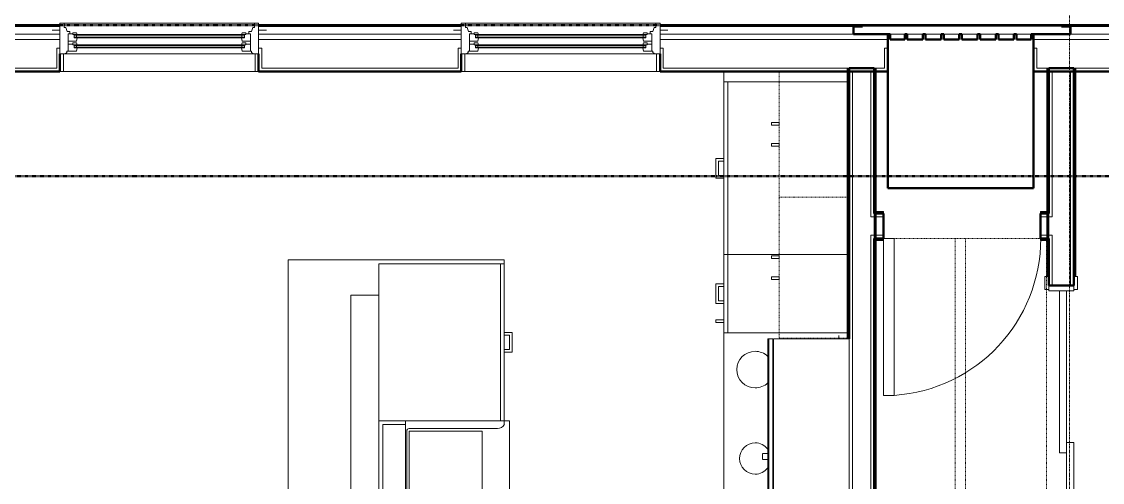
# Model space of a CAD drawing. Header units: inches. Extents: x -4235 to -464, y 9767 to 12344.
# Drawn here: x -3681.9 to -3475.1, y 12031.1 to 12119.2 of the extents above; entities that cross this region are included whole.
import ezdxf

# ---------------------------------------------------------------- set-up
doc = ezdxf.new("R2010")
doc.units = ezdxf.units.IN
doc.header["$MEASUREMENT"] = 0
for name, pattern in [('Dash', [0.25, 0.125, -0.125]), ('Dash 1_16_', [0.125, 0.0625, -0.0625]), ('Grid Line 1_2_', [0.875, 0.5, -0.125, 0.125, -0.125])]:
    doc.linetypes.add(name, pattern=pattern)
for name, color, linetype, lineweight in [('0-1', 7, 'Continuous', 5), ('0-2', 10, 'Continuous', 9), ('A-DOOR-1', 7, 'Continuous', 9), ('A-DOOR-2', 130, 'Continuous', 20), ('A-DOOR-FRAM-1', 130, 'Continuous', 20), ('A-GENM', 5, 'Continuous', 9), ('A-GENM-5', 5, 'Continuous', 50), ('A-GLAZ-1', 151, 'Continuous', 9), ('A-GLAZ-2', 151, 'Continuous', 20), ('A-GLAZ-3', 151, 'Continuous', 50), ('A-WALL', 113, 'Continuous', 13), ('A-WALL-1', 250, 'Continuous', 50), ('A-WALL-2', 50, 'Continuous', 13), ('A-WALL-3', 10, 'Continuous', 9), ('A-WALL-4', 254, 'Continuous', 9), ('A-WALL-5', 7, 'Continuous', 9), ('A-WALL-6', 113, 'Continuous', 9), ('A-WALL-7', 113, 'Continuous', 50), ('C-PROP-LINE-1', 91, 'Dash 1_16_', 50), ('P-SANR-FIXT-1', 7, 'Continuous', 9), ('P-SANR-FIXT-2', 254, 'Continuous', 9), ('Q-CASE-1', 254, 'Continuous', 9), ('Q-CASE-2', 7, 'Continuous', 9), ('Q-CASE-3', 7, 'Dash', 9), ('Q-CASE-4', 10, 'Continuous', 9), ('Q-CASE-HDLN-1', 7, 'Dash', 9), ('Q-SPCQ-1', 7, 'Continuous', 9), ('S-GRID-1', 1, 'Grid Line 1_2_', 9)]:
    doc.layers.add(name, color=color, linetype=linetype, lineweight=lineweight)

# ---------------------------------------------------------------- blocks, each defined once
blk = doc.blocks.new('Basic Wall _ INT - W4BØF - _5_8 GYP - 2X4 WOOD_BATT_ - 5_8 GYP_ - ___-2689698-BACKGROUND - 2ND FLOOR')
at = {"layer": 'A-WALL-3'}
for p, q in [((-3523.85, 12110.34), (-3523.91, 12110.34)), ((-3523.91, 12110.34), (-3523.7, 12110.34)), ((-3523.7, 12110.34), (-3523.85, 12110.34)), ((-3523.85, 12110.34), (-3523.85, 12109.71)), ((-3523.85, 12109.71), (-3523.85, 12058.6)), ((-3523.64, 12110.34), (-3523.7, 12110.34)), ((-3523.7, 12110.34), (-3523.64, 12110.34)), ((-3523.64, 12110.34), (-3523.62, 12110.34)), ((-3523.62, 12110.34), (-3523.6, 12110.34)), ((-3523.62, 12109.71), (-3523.62, 12058.6)), ((-3523.6, 12110.34), (-3523.54, 12110.34)), ((-3523.54, 12110.34), (-3523.5, 12110.34)), ((-3523.5, 12110.34), (-3523.52, 12110.34)), ((-3523.5, 12109.71), (-3523.5, 12110.34)), ((-3523.5, 12058.6), (-3523.5, 12109.71)), ((-3523.85, 12028.71), (-3523.85, 11977.71)), ((-3523.62, 12028.71), (-3523.62, 11977.71)), ((-3523.5, 11977.71), (-3523.5, 12028.71)), ((-3523.85, 11977.71), (-3523.85, 11977.46)), ((-3523.5, 11977.46), (-3523.5, 11977.71)), ((-3523.85, 11942.13), (-3523.85, 11942.01)), ((-3523.85, 11942.01), (-3523.85, 11941.92)), ((-3523.85, 11941.92), (-3523.85, 11941.86)), ((-3523.85, 11941.71), (-3523.85, 11936.97)), ((-3523.5, 11936.96), (-3523.5, 11941.71)), ((-3523.85, 11936.82), (-3523.85, 11936.76)), ((-3523.85, 11936.76), (-3523.85, 11936.67)), ((-3523.85, 11936.67), (-3523.85, 11936.55)), ((-3523.52, 11914.81), (-3523.5, 11914.82)), ((-3523.91, 11914.65), (-3523.85, 11914.67)), ((-3523.85, 11914.67), (-3523.7, 11914.73)), ((-3523.7, 11914.73), (-3523.64, 11914.76))]:
    blk.add_line(p, q, dxfattribs=at)
at = {"layer": 'A-WALL-4'}
for p, q in [((-3523.91, 12110.34), (-3523.91, 12058.6)), ((-3523.62, 12110.34), (-3523.62, 12109.71)), ((-3523.91, 12028.71), (-3523.91, 11977.71)), ((-3523.85, 11977.46), (-3523.85, 11942.13)), ((-3523.62, 11977.71), (-3523.62, 11977.46)), ((-3523.5, 11941.71), (-3523.5, 11977.46)), ((-3523.91, 11942.13), (-3523.91, 11942.01)), ((-3523.91, 11942.01), (-3523.91, 11941.92)), ((-3523.91, 11941.92), (-3523.91, 11941.86)), ((-3523.91, 11941.7), (-3523.91, 11936.98)), ((-3523.62, 11941.71), (-3523.62, 11937.61)), ((-3523.62, 11937.59), (-3523.62, 11936.97)), ((-3523.91, 11936.82), (-3523.91, 11936.76)), ((-3523.91, 11936.76), (-3523.91, 11936.67)), ((-3523.91, 11936.67), (-3523.91, 11936.55)), ((-3523.85, 11936.55), (-3523.85, 11914.67)), ((-3523.5, 11914.82), (-3523.5, 11936.96))]:
    blk.add_line(p, q, dxfattribs=at)
at = {"layer": 'A-WALL-5'}
for p, q in [((-3523.91, 11977.71), (-3523.91, 11942.13)), ((-3523.62, 11977.46), (-3523.62, 11941.71)), ((-3523.91, 11936.55), (-3523.91, 11914.65)), ((-3523.62, 11936.97), (-3523.62, 11914.77))]:
    blk.add_line(p, q, dxfattribs=at)
at = {"layer": 'A-WALL-5', "flags": 128}
for points in [[(-3523.54, 11914.8), (-3523.56, 11914.79), (-3523.58, 11914.78), (-3523.6, 11914.78), (-3523.61, 11914.77), (-3523.62, 11914.77), (-3523.62, 11914.77)], [(-3523.62, 11914.77), (-3523.64, 11914.76), (-3523.7, 11914.73), (-3523.79, 11914.7), (-3523.91, 11914.65)]]:
    blk.add_lwpolyline(points, dxfattribs=at)
blk = doc.blocks.new('Basic Wall _ INT - W4BØF - _5_8 GYP - 2X4 WOOD_BATT_ - 5_8 GYP_ - ___-2689697-BACKGROUND - 2ND FLOOR')
at = {"layer": 'A-WALL-3'}
for p, q in [((-3518.75, 12110.34), (-3518.71, 12110.34)), ((-3518.72, 12110.34), (-3518.75, 12110.34)), ((-3518.75, 12109.71), (-3518.75, 12110.31)), ((-3518.71, 12110.34), (-3518.66, 12110.34)), ((-3518.66, 12110.34), (-3518.62, 12110.34)), ((-3518.62, 12110.34), (-3518.55, 12110.34)), ((-3518.55, 12110.34), (-3518.61, 12110.34)), ((-3518.55, 12110.34), (-3518.34, 12110.34)), ((-3518.4, 12110.34), (-3518.54, 12110.34)), ((-3518.34, 12110.34), (-3518.4, 12110.34)), ((-3518.4, 12110.32), (-3518.4, 12109.71)), ((-3518.75, 12077.79), (-3518.75, 12082.54)), ((-3518.4, 12082.93), (-3518.4, 12082.83)), ((-3518.4, 12082.82), (-3518.4, 12082.74)), ((-3518.4, 12082.73), (-3518.4, 12082.68)), ((-3518.4, 12082.54), (-3518.4, 12077.79)), ((-3518.4, 12077.63), (-3518.4, 12077.59)), ((-3518.4, 12077.57), (-3518.4, 12077.5)), ((-3518.4, 12077.47), (-3518.4, 12077.38)), ((-3518.75, 11918.36), (-3518.75, 11923.11)), ((-3518.4, 11923.52), (-3518.4, 11923.4)), ((-3518.4, 11923.4), (-3518.4, 11923.31)), ((-3518.4, 11923.31), (-3518.4, 11923.25)), ((-3518.4, 11923.11), (-3518.4, 11922.48)), ((-3518.4, 11922.45), (-3518.4, 11918.36)), ((-3518.61, 11916.84), (-3518.55, 11916.87)), ((-3518.54, 11916.87), (-3518.4, 11916.93)), ((-3518.4, 11918.21), (-3518.4, 11918.16)), ((-3518.4, 11918.16), (-3518.4, 11918.06)), ((-3518.4, 11918.06), (-3518.4, 11917.94)), ((-3518.4, 11916.93), (-3518.34, 11916.96)), ((-3518.75, 11916.78), (-3518.72, 11916.79))]:
    blk.add_line(p, q, dxfattribs=at)
at = {"layer": 'A-WALL-4'}
for p, q in [((-3518.75, 12082.54), (-3518.75, 12109.71)), ((-3518.62, 12109.71), (-3518.62, 12110.31)), ((-3518.4, 12109.71), (-3518.4, 12082.95)), ((-3518.34, 12110.32), (-3518.34, 12109.71)), ((-3518.62, 12077.83), (-3518.62, 12082.5)), ((-3518.34, 12082.93), (-3518.34, 12082.83)), ((-3518.34, 12082.81), (-3518.34, 12082.74)), ((-3518.34, 12082.73), (-3518.34, 12082.68)), ((-3518.34, 12082.54), (-3518.34, 12077.79)), ((-3518.75, 11923.11), (-3518.75, 12077.79)), ((-3518.4, 12077.38), (-3518.4, 11923.52)), ((-3518.34, 12077.63), (-3518.34, 12077.59)), ((-3518.34, 12077.57), (-3518.34, 12077.5)), ((-3518.34, 12077.47), (-3518.34, 12077.38)), ((-3518.62, 11922.48), (-3518.62, 11923.11)), ((-3518.34, 11923.52), (-3518.34, 11923.4)), ((-3518.34, 11923.4), (-3518.34, 11923.31)), ((-3518.34, 11923.31), (-3518.34, 11923.25)), ((-3518.34, 11923.11), (-3518.34, 11922.48)), ((-3518.62, 11918.36), (-3518.62, 11922.47)), ((-3518.34, 11922.44), (-3518.34, 11918.36)), ((-3518.75, 11916.78), (-3518.75, 11918.27)), ((-3518.4, 11917.94), (-3518.4, 11916.93)), ((-3518.34, 11918.21), (-3518.34, 11918.16)), ((-3518.34, 11918.15), (-3518.34, 11918.06)), ((-3518.34, 11918.06), (-3518.34, 11917.94))]:
    blk.add_line(p, q, dxfattribs=at)
at = {"layer": 'A-WALL-5'}
for p, q in [((-3518.62, 12082.54), (-3518.62, 12109.71)), ((-3518.34, 12109.71), (-3518.34, 12082.95)), ((-3518.62, 11923.11), (-3518.62, 12077.79)), ((-3518.34, 12077.38), (-3518.34, 11923.52)), ((-3518.62, 11916.84), (-3518.62, 11918.27)), ((-3518.34, 11917.94), (-3518.34, 11916.96))]:
    blk.add_line(p, q, dxfattribs=at)
at = {"layer": 'A-WALL-5', "flags": 128}
for points in [[(-3518.34, 11916.96), (-3518.45, 11916.91), (-3518.55, 11916.87), (-3518.6, 11916.84), (-3518.62, 11916.84)], [(-3518.62, 11916.84), (-3518.63, 11916.84), (-3518.63, 11916.83), (-3518.65, 11916.83), (-3518.66, 11916.82), (-3518.68, 11916.81), (-3518.71, 11916.8)]]:
    blk.add_lwpolyline(points, dxfattribs=at)
blk = doc.blocks.new('Basic Wall _ INT - W4BØF - _5_8 GYP - 2X4 WOOD_BATT_ - 5_8 GYP_ - ___-2689706-BACKGROUND - 2ND FLOOR')
at = {"layer": 'A-WALL-3'}
for p, q in [((-3485.64, 12110.34), (-3485.7, 12110.34)), ((-3485.7, 12110.34), (-3485.58, 12110.34)), ((-3485.49, 12110.34), (-3485.64, 12110.34)), ((-3485.64, 12110.34), (-3485.64, 12109.75)), ((-3485.58, 12110.34), (-3485.43, 12110.34)), ((-3485.43, 12110.34), (-3485.49, 12110.34)), ((-3485.43, 12110.34), (-3485.41, 12110.34)), ((-3485.41, 12110.34), (-3485.37, 12110.34)), ((-3485.37, 12110.34), (-3485.33, 12110.34)), ((-3485.33, 12110.34), (-3485.29, 12110.34)), ((-3485.29, 12110.34), (-3485.31, 12110.34)), ((-3485.29, 12109.76), (-3485.29, 12110.34)), ((-3485.64, 12082.95), (-3485.64, 12082.86)), ((-3485.64, 12082.83), (-3485.64, 12082.76)), ((-3485.64, 12082.74), (-3485.64, 12082.7)), ((-3485.64, 12082.54), (-3485.64, 12077.79)), ((-3485.29, 12077.79), (-3485.29, 12082.54)), ((-3485.64, 12077.64), (-3485.64, 12077.6)), ((-3485.64, 12077.59), (-3485.64, 12077.52)), ((-3485.64, 12077.5), (-3485.64, 12077.4)), ((-3485.64, 11923.52), (-3485.64, 11923.4)), ((-3485.64, 11923.4), (-3485.64, 11923.31)), ((-3485.64, 11923.31), (-3485.64, 11923.25)), ((-3485.64, 11923.11), (-3485.64, 11919.02)), ((-3485.29, 11918.36), (-3485.29, 11923.11)), ((-3485.64, 11918.98), (-3485.64, 11918.5)), ((-3485.7, 11918.53), (-3485.64, 11918.5)), ((-3485.64, 11918.5), (-3485.49, 11918.44)), ((-3485.49, 11918.44), (-3485.43, 11918.42)), ((-3485.31, 11918.37), (-3485.29, 11918.36))]:
    blk.add_line(p, q, dxfattribs=at)
at = {"layer": 'A-WALL-4'}
for p, q in [((-3485.7, 12110.34), (-3485.7, 12109.75)), ((-3485.64, 12109.71), (-3485.64, 12082.95)), ((-3485.41, 12110.34), (-3485.41, 12109.76)), ((-3485.29, 12082.54), (-3485.29, 12109.71)), ((-3485.7, 12082.95), (-3485.7, 12082.86)), ((-3485.7, 12082.83), (-3485.7, 12082.77)), ((-3485.7, 12082.54), (-3485.7, 12077.79)), ((-3485.41, 12082.54), (-3485.41, 12077.79)), ((-3485.7, 12077.59), (-3485.7, 12077.52)), ((-3485.7, 12077.5), (-3485.7, 12077.41)), ((-3485.64, 12077.38), (-3485.64, 12070.54)), ((-3485.29, 12070.54), (-3485.29, 12077.79)), ((-3485.64, 12005.04), (-3485.64, 12000.54)), ((-3485.29, 12000.54), (-3485.29, 12005.04)), ((-3485.64, 11935.04), (-3485.64, 11923.52)), ((-3485.29, 11923.11), (-3485.29, 11935.04)), ((-3485.7, 11923.52), (-3485.7, 11923.4)), ((-3485.7, 11923.4), (-3485.7, 11923.31)), ((-3485.7, 11923.31), (-3485.7, 11923.25)), ((-3485.7, 11923.11), (-3485.7, 11919.03)), ((-3485.41, 11923.11), (-3485.41, 11919)), ((-3485.7, 11918.98), (-3485.7, 11918.53)), ((-3485.41, 11918.98), (-3485.41, 11918.41)), ((-3485.41, 11918.41), (-3485.43, 11918.42)), ((-3485.41, 11918.41), (-3485.41, 11918.41)), ((-3485.4, 11918.41), (-3485.41, 11918.41)), ((-3485.35, 11918.39), (-3485.37, 11918.39)), ((-3485.33, 11918.38), (-3485.35, 11918.39))]:
    blk.add_line(p, q, dxfattribs=at)
at = {"layer": 'A-WALL-4', "flags": 128}
for points in [[(-3485.43, 11918.42), (-3485.49, 11918.44), (-3485.58, 11918.48), (-3485.7, 11918.53)], [(-3485.37, 11918.39), (-3485.39, 11918.4), (-3485.4, 11918.41)]]:
    blk.add_lwpolyline(points, dxfattribs=at)
at = {"layer": 'A-WALL-5'}
for p, q in [((-3485.7, 12109.71), (-3485.7, 12082.95)), ((-3485.41, 12109.71), (-3485.41, 12082.54)), ((-3485.7, 12077.38), (-3485.7, 12070.54)), ((-3485.41, 12077.79), (-3485.41, 12070.54)), ((-3485.7, 12005.04), (-3485.7, 12000.54)), ((-3485.41, 12005.04), (-3485.41, 12000.54)), ((-3485.7, 11935.04), (-3485.7, 11923.52)), ((-3485.41, 11935.04), (-3485.41, 11923.11))]:
    blk.add_line(p, q, dxfattribs=at)
blk = doc.blocks.new('Basic Wall _ INT - W4BØF - _5_8 GYP - 2X4 WOOD_BATT_ - 5_8 GYP_ - ___-2689705-BACKGROUND - 2ND FLOOR')
at = {"layer": 'A-WALL-3'}
for p, q in [((-3480.54, 12110.34), (-3480.49, 12110.34)), ((-3480.51, 12110.34), (-3480.54, 12110.34)), ((-3480.54, 12109.71), (-3480.54, 12110.34)), ((-3480.49, 12110.34), (-3480.47, 12110.34)), ((-3480.47, 12110.34), (-3480.41, 12110.34)), ((-3480.41, 12110.34), (-3480.12, 12110.34)), ((-3480.33, 12110.34), (-3480.4, 12110.34)), ((-3480.19, 12110.34), (-3480.33, 12110.34)), ((-3480.12, 12110.34), (-3480.19, 12110.34)), ((-3480.19, 12110.34), (-3480.19, 12109.71)), ((-3480.54, 11916.39), (-3480.51, 11916.38)), ((-3480.4, 11916.33), (-3480.33, 11916.31)), ((-3480.33, 11916.31), (-3480.19, 11916.25)), ((-3480.19, 11916.25), (-3480.12, 11916.22))]:
    blk.add_line(p, q, dxfattribs=at)
at = {"layer": 'A-WALL-4'}
for p, q in [((-3480.54, 12070.54), (-3480.54, 12109.71)), ((-3480.41, 12109.71), (-3480.41, 12110.34)), ((-3480.19, 12109.71), (-3480.19, 12070.54)), ((-3480.12, 12110.34), (-3480.12, 12109.71)), ((-3480.54, 12000.54), (-3480.54, 12005.04)), ((-3480.19, 12005.04), (-3480.19, 12000.54)), ((-3480.54, 11916.39), (-3480.54, 11935.04)), ((-3480.19, 11935.04), (-3480.19, 11916.25))]:
    blk.add_line(p, q, dxfattribs=at)
at = {"layer": 'A-WALL-5'}
for p, q in [((-3480.41, 12070.54), (-3480.41, 12109.71)), ((-3480.12, 12109.71), (-3480.12, 12070.54)), ((-3480.41, 12000.54), (-3480.41, 12005.04)), ((-3480.12, 12005.04), (-3480.12, 12000.54)), ((-3480.41, 11916.34), (-3480.41, 11935.04)), ((-3480.12, 11935.04), (-3480.12, 11916.22))]:
    blk.add_line(p, q, dxfattribs=at)
at = {"layer": 'A-WALL-5', "flags": 128}
for points in [[(-3480.41, 11916.34), (-3480.41, 11916.34), (-3480.42, 11916.34), (-3480.44, 11916.35), (-3480.45, 11916.36), (-3480.47, 11916.36), (-3480.49, 11916.37)], [(-3480.12, 11916.22), (-3480.24, 11916.27), (-3480.33, 11916.31), (-3480.39, 11916.33), (-3480.41, 11916.34)]]:
    blk.add_lwpolyline(points, dxfattribs=at)
blk = doc.blocks.new('Basic Wall _ INT - W4BØF - _5_8 GYP - 2X4 WOOD_BATT_ - 5_8 GYP_ - ___-2689707-BACKGROUND - 2ND FLOOR')
at = {"layer": 'A-WALL-3'}
for p, q in [((-3518.75, 12077.79), (-3518.75, 12077.77)), ((-3518.75, 12077.71), (-3518.75, 12077.73)), ((-3518.75, 12077.66), (-3518.75, 12077.71)), ((-3518.75, 12077.38), (-3518.75, 12077.66)), ((-3518.75, 12077.65), (-3518.75, 12077.59)), ((-3518.75, 12077.58), (-3518.75, 12077.44)), ((-3518.75, 12077.44), (-3518.75, 12077.38)), ((-3518.55, 12077.44), (-3518.59, 12077.44)), ((-3518.45, 12077.44), (-3518.53, 12077.44)), ((-3518.34, 12077.44), (-3518.43, 12077.44)), ((-3485.58, 12077.44), (-3485.68, 12077.44)), ((-3485.49, 12077.44), (-3485.56, 12077.44)), ((-3485.43, 12077.44), (-3485.48, 12077.44)), ((-3485.29, 12077.77), (-3485.29, 12077.79)), ((-3485.29, 12077.73), (-3485.29, 12077.71)), ((-3485.29, 12077.71), (-3485.29, 12077.69)), ((-3485.29, 12077.69), (-3485.29, 12077.66)), ((-3485.29, 12077.66), (-3485.29, 12077.64)), ((-3485.29, 12077.59), (-3485.29, 12077.65)), ((-3485.29, 12077.64), (-3485.29, 12077.38)), ((-3485.29, 12077.44), (-3485.29, 12077.58)), ((-3485.29, 12077.38), (-3485.29, 12077.44))]:
    blk.add_line(p, q, dxfattribs=at)
at = {"layer": 'A-WALL-4'}
for p, q in [((-3518.75, 12077.75), (-3518.75, 12077.79)), ((-3518.75, 12077.79), (-3516.91, 12077.79)), ((-3518.75, 12077.73), (-3518.75, 12077.75)), ((-3518.55, 12077.38), (-3518.59, 12077.38)), ((-3518.45, 12077.38), (-3518.53, 12077.38)), ((-3518.34, 12077.38), (-3518.43, 12077.38)), ((-3516.91, 12077.44), (-3518.34, 12077.44)), ((-3516.91, 12077.77), (-3516.91, 12077.79)), ((-3516.91, 12077.59), (-3516.91, 12077.65)), ((-3516.91, 12077.44), (-3516.91, 12077.58)), ((-3516.91, 12077.38), (-3516.91, 12077.44)), ((-3486.91, 12077.79), (-3486.91, 12077.77)), ((-3486.91, 12077.79), (-3485.29, 12077.79)), ((-3486.91, 12077.65), (-3486.91, 12077.59)), ((-3486.91, 12077.58), (-3486.91, 12077.44)), ((-3486.91, 12077.44), (-3486.91, 12077.38)), ((-3485.7, 12077.44), (-3486.91, 12077.44)), ((-3485.58, 12077.38), (-3485.68, 12077.38)), ((-3485.49, 12077.38), (-3485.56, 12077.38)), ((-3485.43, 12077.38), (-3485.48, 12077.38)), ((-3485.29, 12077.79), (-3485.29, 12077.75)), ((-3485.29, 12077.75), (-3485.29, 12077.73))]:
    blk.add_line(p, q, dxfattribs=at)
at = {"layer": 'A-WALL-5'}
for p, q in [((-3518.75, 12077.66), (-3516.91, 12077.66)), ((-3516.91, 12077.38), (-3518.34, 12077.38)), ((-3516.91, 12077.79), (-3516.91, 12077.75)), ((-3516.91, 12077.75), (-3516.91, 12077.66)), ((-3516.91, 12077.66), (-3516.91, 12077.38)), ((-3486.91, 12077.75), (-3486.91, 12077.79)), ((-3486.91, 12077.66), (-3486.91, 12077.75)), ((-3486.91, 12077.66), (-3485.29, 12077.66)), ((-3486.91, 12077.38), (-3486.91, 12077.66)), ((-3485.7, 12077.38), (-3486.91, 12077.38))]:
    blk.add_line(p, q, dxfattribs=at)
blk = doc.blocks.new('Basic Wall _ INT - W4BØF - _5_8 GYP - 2X4 WOOD_BATT_ - 5_8 GYP_ - ___-2689708-BACKGROUND - 2ND FLOOR')
at = {"layer": 'A-WALL-3'}
for p, q in [((-3518.75, 12082.83), (-3518.75, 12082.95)), ((-3518.75, 12082.95), (-3518.75, 12082.89)), ((-3518.75, 12082.89), (-3518.75, 12082.75)), ((-3518.75, 12082.66), (-3518.75, 12082.83)), ((-3518.75, 12082.74), (-3518.75, 12082.68)), ((-3518.75, 12082.66), (-3518.75, 12082.66)), ((-3518.75, 12082.6), (-3518.75, 12082.66)), ((-3518.75, 12082.56), (-3518.75, 12082.54)), ((-3518.55, 12082.89), (-3518.6, 12082.89)), ((-3518.45, 12082.89), (-3518.53, 12082.89)), ((-3518.34, 12082.89), (-3518.44, 12082.89)), ((-3485.58, 12082.89), (-3485.66, 12082.89)), ((-3485.49, 12082.89), (-3485.55, 12082.89)), ((-3485.29, 12082.89), (-3485.29, 12082.95)), ((-3485.29, 12082.95), (-3485.29, 12082.83)), ((-3485.29, 12082.75), (-3485.29, 12082.89)), ((-3485.29, 12082.83), (-3485.29, 12082.68)), ((-3485.29, 12082.68), (-3485.29, 12082.74)), ((-3485.29, 12082.68), (-3485.29, 12082.66)), ((-3485.29, 12082.66), (-3485.29, 12082.6)), ((-3485.29, 12082.54), (-3485.29, 12082.56))]:
    blk.add_line(p, q, dxfattribs=at)
at = {"layer": 'A-WALL-4'}
for p, q in [((-3518.75, 12082.58), (-3518.75, 12082.6)), ((-3518.75, 12082.54), (-3518.75, 12082.58)), ((-3518.75, 12082.54), (-3516.91, 12082.54)), ((-3518.55, 12082.95), (-3518.6, 12082.95)), ((-3518.45, 12082.95), (-3518.53, 12082.95)), ((-3518.34, 12082.95), (-3518.44, 12082.95)), ((-3516.91, 12082.89), (-3518.34, 12082.89)), ((-3516.91, 12082.89), (-3516.91, 12082.95)), ((-3516.91, 12082.75), (-3516.91, 12082.89)), ((-3516.91, 12082.68), (-3516.91, 12082.74)), ((-3516.91, 12082.54), (-3516.91, 12082.56)), ((-3486.91, 12082.95), (-3486.91, 12082.89)), ((-3486.91, 12082.89), (-3486.91, 12082.75)), ((-3485.7, 12082.89), (-3486.91, 12082.89)), ((-3486.91, 12082.74), (-3486.91, 12082.68)), ((-3486.91, 12082.56), (-3486.91, 12082.54)), ((-3486.91, 12082.54), (-3485.29, 12082.54)), ((-3485.58, 12082.95), (-3485.66, 12082.95)), ((-3485.49, 12082.95), (-3485.55, 12082.95)), ((-3485.29, 12082.6), (-3485.29, 12082.58)), ((-3485.29, 12082.58), (-3485.29, 12082.54))]:
    blk.add_line(p, q, dxfattribs=at)
at = {"layer": 'A-WALL-5'}
for p, q in [((-3516.91, 12082.66), (-3518.75, 12082.66)), ((-3516.91, 12082.95), (-3518.34, 12082.95)), ((-3516.91, 12082.95), (-3516.91, 12082.66)), ((-3516.91, 12082.66), (-3516.91, 12082.58)), ((-3516.91, 12082.58), (-3516.91, 12082.54)), ((-3486.91, 12082.66), (-3486.91, 12082.95)), ((-3485.7, 12082.95), (-3486.91, 12082.95)), ((-3485.29, 12082.66), (-3486.91, 12082.66)), ((-3486.91, 12082.58), (-3486.91, 12082.66)), ((-3486.91, 12082.54), (-3486.91, 12082.58))]:
    blk.add_line(p, q, dxfattribs=at)
blk = doc.blocks.new('SWING - SINGLE - FLUSH - 30_ x 70_ - MAGIC PAK DOOR - ACOUSTICAL SEAL - IN CLOSET-3199421-BACKGROUND - 2ND FLOOR')
at = {"layer": 'A-DOOR-1'}
blk.add_arc((15, 2.375), 30.067, 93.81407, 180, dxfattribs=at)
at = {"layer": 'A-DOOR-2'}
for p, q in [((13, 2.375), (13, 32.375)), ((15, 32.375), (13, 32.375)), ((15, 2.375), (15, 32.375)), ((15, 2.375), (13, 2.375))]:
    blk.add_line(p, q, dxfattribs=at)
blk = doc.blocks.new('OD_CW_Closet - OD_CW_Closet-2062652-BACKGROUND - 2ND FLOOR')
at = {"layer": 'Q-CASE-HDLN-1'}
for p, q in [((0.74, -24), (0.74, 9)), ((0.74, 9), (160.64, 9)), ((160.64, 9), (160.64, -24)), ((0.74, -6.5), (160.64, -6.5)), ((0.74, -8.5), (160.64, -8.5)), ((160.64, -24), (0.74, -24))]:
    blk.add_line(p, q, dxfattribs=at)
blk = doc.blocks.new('SLIDING - FLUSH - 5-0 x 6-8-3203586-BACKGROUND - 2ND FLOOR')
at = {"layer": 'A-DOOR-1'}
for p, q in [((-32.75, 3.25), (-30.25, 3.25)), ((-32.75, 2.5), (-32.75, 3.25)), ((-30.25, 2.5), (-32.75, 2.5)), ((-30.25, 3.25), (-30.25, 2.5)), ((30.25, 3.25), (32.75, 3.25)), ((30.25, 2.5), (30.25, 3.25)), ((32.75, 2.5), (30.25, 2.5)), ((32.75, 3.25), (32.75, 2.5)), ((-32.75, -2.25), (-30.25, -2.25)), ((-32.75, -3), (-32.75, -2.25)), ((-30.25, -3), (-32.75, -3)), ((-30.25, -2.25), (-30.25, -3)), ((30.25, -2.25), (32.75, -2.25)), ((30.25, -3), (30.25, -2.25)), ((32.75, -3), (30.25, -3)), ((32.75, -2.25), (32.75, -3))]:
    blk.add_line(p, q, dxfattribs=at)
at = {"layer": 'A-DOOR-2'}
for p, q in [((-1, -0.88), (-1, 0.5)), ((-1, 0.5), (30, 0.5)), ((30, 0.5), (30, -0.88)), ((-30, -2.25), (-30, -0.88)), ((-30, -0.88), (1, -0.88)), ((30, -0.88), (-1, -0.88)), ((1, -0.88), (1, -2.25)), ((1, -2.25), (-30, -2.25))]:
    blk.add_line(p, q, dxfattribs=at)
at = {"layer": 'A-DOOR-FRAM-1'}
for p, q in [((-31, -2.25), (-31, 2.5)), ((-31, 2.5), (-30, 2.5)), ((-30, 2.5), (-30, -2.25)), ((30, 2.5), (31, 2.5)), ((30, -2.25), (30, 2.5)), ((31, 2.5), (31, -2.25)), ((-30, -2.25), (-31, -2.25)), ((31, -2.25), (30, -2.25))]:
    blk.add_line(p, q, dxfattribs=at)
blk = doc.blocks.new('Range - 24_ x 30_-V4-BACKGROUND - 2ND FLOOR')
at = {"layer": 'Q-SPCQ-1'}
blk.add_line((0, 22), (0.62, 22), dxfattribs=at)
for centre, radius, start, end in [((6.5, 6), 3.5, 136.4398, 180), ((6.5, 6), 3.5, 81.0228, 98.9772), ((6.5, 6), 3.5, 360, 43.6065), ((23.5, 6), 3, 126.1227, 180), ((23.5, 6), 3, 360, 53.8773), ((6.5, 6), 3.5, 180, 0), ((23.5, 6), 3, 180, 360)]:
    blk.add_arc(centre, radius, start, end, dxfattribs=at)
blk = doc.blocks.new('Single Door 1 Drawer 211 - 211 Base Cabinet Single Door1 Drawer 15_-2709718-BACKGROUND - 2ND FLOOR')
at = {"layer": 'Q-CASE-1'}
for p, q in [((-11.26, -23.25), (-11.26, -0.37)), ((3.74, -0.37), (3.74, -23.25)), ((-11.26, -23.25), (-11.26, -24)), ((3.74, -23.25), (-11.26, -23.25)), ((-11.26, -24), (3.74, -24)), ((-5.64, -24), (-5.14, -24)), ((-1.89, -24), (-2.39, -24)), ((1.24, -24), (1.73, -24)), ((3.74, -24), (3.74, -23.25))]:
    blk.add_line(p, q, dxfattribs=at)
at = {"layer": 'Q-CASE-2'}
for p, q in [((-5.64, -24), (-5.64, -25.5)), ((-5.14, -25), (-5.14, -24)), ((-2.39, -24), (-2.39, -25)), ((-1.89, -25.5), (-1.89, -24)), ((1.24, -24), (1.24, -25.5)), ((1.73, -25.5), (1.73, -24)), ((-5.64, -25.5), (-1.89, -25.5)), ((-2.39, -25), (-5.14, -25)), ((1.24, -25.5), (1.73, -25.5))]:
    blk.add_line(p, q, dxfattribs=at)
at = {"layer": 'Q-CASE-4'}
for p, q in [((-11.26, -0.37), (-11.26, 0)), ((-11.26, 0), (3.74, 0)), ((3.74, 0), (3.74, -0.37)), ((1.24, -24), (1.73, -24))]:
    blk.add_line(p, q, dxfattribs=at)
blk = doc.blocks.new('300 Series Wall Hung Cabinet_302 - 24_ X 36_-2573645-BACKGROUND - 2ND FLOOR')
at = {"layer": 'Q-CASE-2'}
for p, q in [((-1.76, 14.69), (-2.25, 14.69)), ((-2.25, 14.69), (-2.25, 13.19)), ((-1.76, 13.19), (-1.76, 14.69)), ((2.24, 14.69), (1.75, 14.69)), ((1.75, 14.69), (1.75, 13.19)), ((2.24, 13.19), (2.24, 14.69)), ((-1.76, 13.19), (-2.25, 13.19)), ((2.24, 13.19), (1.75, 13.19))]:
    blk.add_line(p, q, dxfattribs=at)
at = {"layer": 'Q-CASE-3'}
for p, q in [((-12, 0.19), (-12, 13.19)), ((-12, 13.19), (12, 13.19)), ((12, 13.19), (12, 0.19)), ((12, 0.19), (-12, 0.19))]:
    blk.add_line(p, q, dxfattribs=at)
blk = doc.blocks.new('30quot_MicrowaveVent_11166 - 70cm miele oven-2322118-BACKGROUND - 2ND FLOOR')
at = {"layer": 'Q-CASE-2'}
for p, q in [((-14.2, -14.49), (-14.2, 0)), ((15.68, 0), (-14.2, 0)), ((15.68, 0), (15.68, -14.49)), ((15.68, -14.49), (-14.2, -14.49)), ((-14.2, -14.61), (15.68, -14.61)), ((-14.2, -15.39), (-14.2, -14.61)), ((-14.2, -15.6), (-14.2, -15.39)), ((-14.2, -15.39), (15.68, -15.39)), ((-14.2, -15.6), (15.68, -15.6)), ((7.69, -16.55), (7.69, -15.63)), ((8.88, -15.63), (8.88, -16.55)), ((15.68, -14.61), (15.68, -15.39)), ((15.68, -15.39), (15.68, -15.6)), ((7.69, -16.6), (8.88, -16.6))]:
    blk.add_line(p, q, dxfattribs=at)
blk = doc.blocks.new('Vanity Cabinet-Double Door - 33_-V13-BACKGROUND - 2ND FLOOR')
at = {"layer": 'Q-CASE-1'}
for p, q in [((-15.76, 5.06), (-15.76, 0)), ((-15.76, 5.06), (-15.76, 0)), ((-15.01, 5.06), (-15.01, 0.75)), ((16.49, 0.75), (16.49, 5.06)), ((17.24, 0), (17.24, 5.06)), ((17.24, 0), (17.24, 5.06)), ((-15.01, 0.75), (-0.34, 0.75)), ((1.82, 0.75), (16.49, 0.75))]:
    blk.add_line(p, q, dxfattribs=at)
at = {"layer": 'Q-CASE-4'}
blk.add_line((-15.76, 0), (17.24, 0), dxfattribs=at)
blk.add_line((-15.76, 0), (17.24, 0), dxfattribs=at)
blk.add_line((-15.76, 0), (17.24, 0), dxfattribs=at)
blk = doc.blocks.new('Base Cabinet 3 Drawer 230 - Base Cabinet 3 Drawer 230 30_-2574837-BACKGROUND - 2ND FLOOR')
at = {"layer": 'Q-CASE-1'}
for p, q in [((-14.26, 24), (15.74, 24)), ((-14.26, 23.25), (-14.26, 24)), ((15.74, 23.25), (-14.26, 23.25)), ((-14.26, 23.25), (-14.26, 0)), ((-0.64, 24), (-1.14, 24)), ((2.11, 24), (2.61, 24)), ((15.74, 24), (15.74, 23.25)), ((15.74, 0), (15.74, 23.25)), ((-14.26, 0), (15.74, 0))]:
    blk.add_line(p, q, dxfattribs=at)
at = {"layer": 'Q-CASE-2'}
for p, q in [((2.61, 25.5), (-1.14, 25.5)), ((-1.14, 25.5), (-1.14, 24)), ((-0.64, 24), (-0.64, 25)), ((-0.64, 25), (2.11, 25)), ((2.11, 25), (2.11, 24)), ((2.61, 24), (2.61, 25.5))]:
    blk.add_line(p, q, dxfattribs=at)
at = {"layer": 'Q-CASE-4'}
for p, q in [((-0.64, 24), (-1.14, 24)), ((-0.64, 24), (-1.14, 24)), ((2.11, 24), (2.61, 24)), ((2.11, 24), (2.61, 24))]:
    blk.add_line(p, q, dxfattribs=at)
blk = doc.blocks.new('Stainless Steel Farmhous Kitchen Sink - Stainless Steel Farmhous Kitchen Sink-V98-BACKGROUND - 2ND FLOOR')
at = {"layer": 'P-SANR-FIXT-1'}
for p, q in [((-31, -16.96), (-31, -3)), ((-31, -3), (-17.08, -3)), ((-15.62, -3), (-2, -3)), ((-2, -3), (-2, -16.96)), ((-2, -16.96), (-31, -16.96)), ((-33, -21.18), (-33, -22.2)), ((-33, -22.2), (0, -22.2)), ((0, -22.2), (0, -21.18))]:
    blk.add_line(p, q, dxfattribs=at)
at = {"layer": 'P-SANR-FIXT-2'}
for p, q in [((-17.09, -2.25), (-33, -2.25)), ((-33, -2.25), (-33, -21.18)), ((0, -2.25), (-15.89, -2.25)), ((0, -21.18), (0, -2.25))]:
    blk.add_line(p, q, dxfattribs=at)
blk = doc.blocks.new('Base Cabinet 3 Drawer 230 - Base Cabinet 3 Drawer 230 33_-V127-BACKGROUND - 2ND FLOOR')
at = {"layer": 'Q-CASE-1'}
for p, q in [((-15.76, -23.25), (-15.76, -0.37)), ((17.24, -0.37), (17.24, -23.25)), ((-15.76, -23.25), (-15.76, -24)), ((17.24, -23.25), (-15.76, -23.25)), ((-15.76, -24), (17.24, -24)), ((-1.14, -24), (-0.64, -24)), ((2.61, -24), (2.11, -24)), ((17.24, -24), (17.24, -23.25))]:
    blk.add_line(p, q, dxfattribs=at)
at = {"layer": 'Q-CASE-2'}
for p, q in [((-1.14, -24), (-1.14, -25.5)), ((-0.64, -25), (-0.64, -24)), ((2.11, -24), (2.11, -25)), ((2.61, -25.5), (2.61, -24)), ((-1.14, -25.5), (2.61, -25.5)), ((2.11, -25), (-0.64, -25))]:
    blk.add_line(p, q, dxfattribs=at)
at = {"layer": 'Q-CASE-4'}
for p, q in [((-15.76, -0.36), (-15.76, 0)), ((-15.76, 0), (17.24, 0)), ((17.24, 0), (17.24, -0.37)), ((-1.14, -24), (-0.64, -24)), ((-1.14, -24), (-0.64, -24)), ((2.61, -24), (2.11, -24)), ((2.61, -24), (2.11, -24))]:
    blk.add_line(p, q, dxfattribs=at)
blk = doc.blocks.new('300 Series Wall Hung Cabinet_302 - 27_ X 36_-2604985-BACKGROUND - 2ND FLOOR')
at = {"layer": 'Q-CASE-2'}
for p, q in [((-2.25, -13.19), (-1.76, -13.19)), ((-2.25, -13.19), (-2.25, -14.69)), ((-1.76, -14.69), (-1.76, -13.19)), ((1.75, -13.19), (2.24, -13.19)), ((1.75, -13.19), (1.75, -14.69)), ((2.24, -14.69), (2.24, -13.19)), ((-2.25, -14.69), (-1.76, -14.69)), ((1.75, -14.69), (2.24, -14.69))]:
    blk.add_line(p, q, dxfattribs=at)
at = {"layer": 'Q-CASE-3'}
for p, q in [((13.5, -0.19), (-13.5, -0.19)), ((-13.5, -0.19), (-13.5, -13.19)), ((13.5, -13.19), (13.5, -0.19)), ((-13.5, -13.19), (13.5, -13.19))]:
    blk.add_line(p, q, dxfattribs=at)
blk = doc.blocks.new('CTR - 1st Phase - Unit Layouts_rvt-1-BACKGROUND - 2ND FLOOR')
at = {"layer": 'A-WALL-1'}
for p, q in [((-3523.5, 12110.34), (-3523.5, 12058.6)), ((-3522.87, 12110.34), (-3523.5, 12110.34)), ((-3519.37, 12110.34), (-3522.87, 12110.34)), ((-3518.75, 12110.34), (-3519.37, 12110.34)), ((-3518.75, 12082.54), (-3518.75, 12110.34)), ((-3485.29, 12110.34), (-3485.29, 12082.54)), ((-3484.66, 12110.34), (-3485.29, 12110.34)), ((-3481.16, 12110.34), (-3484.66, 12110.34)), ((-3480.54, 12110.34), (-3481.16, 12110.34)), ((-3480.54, 12068.79), (-3480.54, 12110.34)), ((-3516.91, 12082.54), (-3518.75, 12082.54)), ((-3516.91, 12077.79), (-3516.91, 12082.54)), ((-3485.29, 12082.54), (-3486.91, 12082.54)), ((-3486.91, 12082.54), (-3486.91, 12077.79)), ((-3518.75, 11923.11), (-3518.75, 12077.79)), ((-3518.75, 12077.79), (-3516.91, 12077.79)), ((-3486.91, 12077.79), (-3485.29, 12077.79)), ((-3485.29, 12077.79), (-3485.29, 12068.79)), ((-3485.29, 12068.79), (-3480.54, 12068.79))]:
    blk.add_line(p, q, dxfattribs=at)
at = {"layer": 'A-WALL-2'}
for p, q in [((-3522.87, 11941.09), (-3522.87, 12109.71)), ((-3519.37, 12109.71), (-3522.87, 12109.71)), ((-3519.37, 12081.91), (-3519.37, 12109.71)), ((-3484.66, 12081.91), (-3484.66, 12109.71)), ((-3481.16, 12109.71), (-3484.66, 12109.71)), ((-3481.16, 12068.79), (-3481.16, 12109.71)), ((-3518.75, 12081.91), (-3519.37, 12081.91)), ((-3518.75, 12081.91), (-3516.91, 12081.91)), ((-3486.91, 12081.91), (-3485.29, 12081.91)), ((-3484.66, 12081.91), (-3485.29, 12081.91)), ((-3519.37, 11922.48), (-3519.37, 12078.41)), ((-3518.75, 12078.41), (-3519.37, 12078.41)), ((-3518.75, 12078.41), (-3516.91, 12078.41)), ((-3486.91, 12078.41), (-3485.29, 12078.41)), ((-3484.66, 12078.41), (-3485.29, 12078.41)), ((-3484.66, 12068.79), (-3484.66, 12078.41))]:
    blk.add_line(p, q, dxfattribs=at)
at = {"layer": 'A-WALL-3'}
for p, q in [((-3523.5, 12110.34), (-3523.5, 12109.71)), ((-3523.5, 12110.34), (-3518.75, 12110.34)), ((-3523.5, 12109.71), (-3523.5, 12058.6)), ((-3518.75, 12109.71), (-3518.75, 12110.31)), ((-3518.75, 12082.95), (-3518.75, 12109.71)), ((-3485.29, 12110.34), (-3485.29, 12109.76)), ((-3485.29, 12110.34), (-3480.54, 12110.34)), ((-3485.29, 12109.71), (-3485.29, 12082.95)), ((-3480.54, 12109.71), (-3480.54, 12110.34)), ((-3480.54, 12070.54), (-3480.54, 12109.71)), ((-3518.75, 12082.68), (-3518.75, 12082.95)), ((-3518.55, 12082.54), (-3518.6, 12082.54)), ((-3518.45, 12082.54), (-3518.53, 12082.54)), ((-3518.34, 12082.54), (-3518.44, 12082.54)), ((-3516.91, 12082.54), (-3518.34, 12082.54)), ((-3485.7, 12082.54), (-3486.91, 12082.54)), ((-3485.58, 12082.54), (-3485.66, 12082.54)), ((-3485.49, 12082.54), (-3485.55, 12082.54)), ((-3485.29, 12082.95), (-3485.29, 12082.68)), ((-3518.75, 12077.38), (-3518.75, 12077.64)), ((-3518.75, 11923.52), (-3518.75, 12077.38)), ((-3518.59, 12077.79), (-3518.55, 12077.79)), ((-3518.53, 12077.79), (-3518.45, 12077.79)), ((-3518.43, 12077.79), (-3518.34, 12077.79)), ((-3518.34, 12077.79), (-3516.91, 12077.79)), ((-3486.91, 12077.79), (-3485.7, 12077.79)), ((-3485.67, 12077.79), (-3485.58, 12077.79)), ((-3485.56, 12077.79), (-3485.49, 12077.79)), ((-3485.48, 12077.79), (-3485.43, 12077.79)), ((-3485.29, 12077.64), (-3485.29, 12077.38)), ((-3485.29, 12077.38), (-3485.29, 12070.54)), ((-3480.54, 12068.79), (-3485.29, 12068.79)), ((-3618.87, 12066.94), (-3618.87, 11939.94)), ((-3618.87, 12066.94), (-3613.5, 12066.94)), ((-3613.5, 12042.94), (-3613.5, 12066.94)), ((-3613.5, 12009.94), (-3613.5, 12042.94))]:
    blk.add_line(p, q, dxfattribs=at)
at = {"layer": 'A-WALL-4'}
for p, q in [((-3516.91, 12082.54), (-3516.91, 12077.79)), ((-3486.91, 12077.79), (-3486.91, 12082.54)), ((-3618.87, 11939.94), (-3618.87, 12066.94)), ((-3618.87, 12066.94), (-3613.5, 12066.94)), ((-3613.5, 12066.94), (-3613.5, 11939.94))]:
    blk.add_line(p, q, dxfattribs=at)
at = {"layer": 'A-WALL-6'}
for p, q in [((-3523.87, 12109.71), (-3547.5, 12109.71)), ((-3547.5, 12109.71), (-3547.5, 11977.71)), ((-3547.5, 11977.71), (-3547.5, 12109.71)), ((-3547.5, 12109.71), (-3523.87, 12109.71)), ((-3523.5, 12109.71), (-3523.87, 12109.71)), ((-3523.87, 12109.71), (-3523.5, 12109.71)), ((-3523.5, 12058.6), (-3523.5, 12109.71)), ((-3523.5, 12109.71), (-3523.5, 12058.6)), ((-3630.87, 12073.71), (-3630.87, 11933.19)), ((-3589.5, 12073.71), (-3630.87, 12073.71)), ((-3630.87, 11933.19), (-3630.87, 12073.71)), ((-3630.87, 12073.71), (-3589.5, 12073.71)), ((-3589.5, 12042.26), (-3589.5, 12073.71)), ((-3589.5, 12073.71), (-3589.5, 12042.26)), ((-3608.18, 12027.13), (-3608.18, 12040.94)), ((-3608.18, 12040.94), (-3608.18, 12027.13)), ((-3607.68, 12041.44), (-3590.83, 12041.44)), ((-3590.83, 12041.44), (-3607.68, 12041.44))]:
    blk.add_line(p, q, dxfattribs=at)
for centre, radius, start, end in [((-3607.68, 12040.94), 0.5, 90, 180), ((-3607.68, 12040.94), 0.5, 90, 180), ((-3590.83, 12042.94), 1.5, 270, 332.9435), ((-3590.83, 12042.94), 1.5, 270, 332.9435)]:
    blk.add_arc(centre, radius, start, end, dxfattribs=at)
at = {"layer": '0-2'}
for name, p, rotation in [('300 Series Wall Hung Cabinet_302 - 24_ X 36_-2573645-BACKGROUND - 2ND FLOOR', (-3523.69, 12097.71), 89.99999999999542), ('Base Cabinet 3 Drawer 230 - Base Cabinet 3 Drawer 230 33_-V127-BACKGROUND - 2ND FLOOR', (-3523.5, 12091.95), 269.9999999999943), ('300 Series Wall Hung Cabinet_302 - 27_ X 36_-2604985-BACKGROUND - 2ND FLOOR', (-3523.69, 12072.21), 269.9999999999955), ('OD_CW_Closet - OD_CW_Closet-2062652-BACKGROUND - 2ND FLOOR', (-3494.75, 12078.53), 269.9999999999914), ('SWING - SINGLE - FLUSH - 30_ x 70_ - MAGIC PAK DOOR - ACOUSTICAL SEAL - IN CLOSET-3199421-BACKGROUND - 2ND FLOOR', (-3501.91, 12080.16), 180), ('Single Door 1 Drawer 211 - 211 Base Cabinet Single Door1 Drawer 15_-2709718-BACKGROUND - 2ND FLOOR', (-3523.5, 12063.45), 269.9999999999945), ('Base Cabinet 3 Drawer 230 - Base Cabinet 3 Drawer 230 30_-2574837-BACKGROUND - 2ND FLOOR', (-3613.5, 12058.68), 270.0000000000004), ('SLIDING - FLUSH - 5-0 x 6-8-3203586-BACKGROUND - 2ND FLOOR', (-3482.79, 12037.79), 89.99999999999237), ('Range - 24_ x 30_-V4-BACKGROUND - 2ND FLOOR', (-3547.5, 12059.21), 270.0000000000097), ('30quot_MicrowaveVent_11166 - 70cm miele oven-2322118-BACKGROUND - 2ND FLOOR', (-3523.5, 12044.39), 269.9999999999945), ('Vanity Cabinet-Double Door - 33_-V13-BACKGROUND - 2ND FLOOR', (-3613.5, 12027.18), 270.0000000000004), ('Stainless Steel Farmhous Kitchen Sink - Stainless Steel Farmhous Kitchen Sink-V98-BACKGROUND - 2ND FLOOR', (-3610.68, 12042.94), 89.99999999999078)]:
    blk.add_blockref(name, p, dxfattribs=dict(at, rotation=rotation))
for name in ['Basic Wall _ INT - W4BØF - _5_8 GYP - 2X4 WOOD_BATT_ - 5_8 GYP_ - ___-2689698-BACKGROUND - 2ND FLOOR', 'Basic Wall _ INT - W4BØF - _5_8 GYP - 2X4 WOOD_BATT_ - 5_8 GYP_ - ___-2689697-BACKGROUND - 2ND FLOOR', 'Basic Wall _ INT - W4BØF - _5_8 GYP - 2X4 WOOD_BATT_ - 5_8 GYP_ - ___-2689706-BACKGROUND - 2ND FLOOR', 'Basic Wall _ INT - W4BØF - _5_8 GYP - 2X4 WOOD_BATT_ - 5_8 GYP_ - ___-2689705-BACKGROUND - 2ND FLOOR', 'Basic Wall _ INT - W4BØF - _5_8 GYP - 2X4 WOOD_BATT_ - 5_8 GYP_ - ___-2689708-BACKGROUND - 2ND FLOOR', 'Basic Wall _ INT - W4BØF - _5_8 GYP - 2X4 WOOD_BATT_ - 5_8 GYP_ - ___-2689707-BACKGROUND - 2ND FLOOR']:
    blk.add_blockref(name, (0, 0), dxfattribs=at)
blk = doc.blocks.new('Window-Double_Hung-Andersen-400_Series-Tilt_Wash - DOUBLE HUNG - REVERSE COTTAGE - 2ND FLOOR-2888385-BACKGROUND - 2ND FLOOR')
at = {"layer": 'A-GLAZ-1'}
for p, q in [((-16.29, 2.5), (-15.7, 2.5)), ((-16.29, 2.12), (-15.7, 2.12)), ((-15.82, 2.5), (-15.82, 2.12)), ((-15.7, 2.63), (15.7, 2.63)), ((-15.7, 2.5), (15.7, 2.5)), ((-15.7, 2.12), (15.7, 2.12)), ((16.29, 2.5), (15.7, 2.5)), ((16.29, 2.12), (15.7, 2.12)), ((15.82, 2.5), (15.82, 2.12)), ((-16.29, 0.56), (-15.7, 0.56)), ((-16.29, 0.19), (-15.7, 0.19)), ((-15.82, 0.56), (-15.82, 0.19)), ((-15.7, 2), (15.7, 2)), ((-15.7, 0.69), (15.7, 0.69)), ((-15.7, 0.56), (15.7, 0.56)), ((-15.7, 0.19), (15.7, 0.19)), ((-15.7, 0.06), (15.7, 0.06)), ((16.29, 0.56), (15.7, 0.56)), ((16.29, 0.19), (15.7, 0.19)), ((15.82, 0.56), (15.82, 0.19)), ((18.95, -1.06), (-18.95, -1.06)), ((-18.95, -1.06), (-18.95, -4.44)), ((-18.32, -1.06), (-18.32, -4.44)), ((18.32, -1.06), (18.32, -4.44)), ((18.95, -4.44), (18.95, -1.06)), ((-19.01, -3.94), (-19.01, -2.44)), ((-19.01, -2.44), (-18.95, -2.44)), ((-18.95, -3.94), (-19.01, -3.94)), ((18.95, -2.44), (19.01, -2.44)), ((19.01, -3.94), (18.95, -3.94)), ((19.01, -2.44), (19.01, -3.94)), ((-18.95, -4.44), (18.95, -4.44))]:
    blk.add_line(p, q, dxfattribs=at)
at = {"layer": 'A-GLAZ-2'}
for p, q in [((19.01, 4.81), (-19.01, 4.81)), ((-19.01, 4.81), (-19.01, -1.06)), ((-18.2, 4.81), (-18.2, 4)), ((18.2, 4.81), (18.2, 4)), ((19.01, -1.06), (19.01, 4.81)), ((-19.01, 3.44), (-20.51, 3.44)), ((-18.2, 4), (-17.92, 4)), ((-17.92, 4), (-17.61, 3.19)), ((-17.61, 3.19), (-17.14, 3.19)), ((-17.42, 2.75), (-16.57, 2.75)), ((-17.42, 2.75), (-17.42, -0.56)), ((-17.14, 3.19), (-17.14, 2.75)), ((-15.86, 2.97), (-16.57, 2.97)), ((-16.57, 2.63), (-16.57, 2.97)), ((-15.7, 2.63), (-16.57, 2.63)), ((-16.29, 2.63), (-16.29, 2)), ((-15.86, 2.97), (-15.7, 2.63)), ((15.86, 2.97), (15.7, 2.63)), ((15.7, 2.63), (16.57, 2.63)), ((15.86, 2.97), (16.57, 2.97)), ((16.29, 2.63), (16.29, 2)), ((16.57, 2.63), (16.57, 2.97)), ((17.42, 2.75), (16.57, 2.75)), ((17.14, 3.19), (17.14, 2.75)), ((17.61, 3.19), (17.14, 3.19)), ((17.42, 2.75), (17.42, -0.56)), ((17.92, 4), (17.61, 3.19)), ((18.2, 4), (17.92, 4)), ((19.01, 3.44), (20.51, 3.44)), ((-17.42, 1.37), (-15.86, 1.37)), ((-17.42, 0.81), (-16.57, 0.81)), ((-15.86, 1.03), (-16.57, 1.03)), ((-16.57, 0.69), (-16.57, 1.03)), ((-15.7, 0.69), (-16.57, 0.69)), ((-15.7, 2), (-16.29, 2)), ((-16.29, 0.69), (-16.29, 0.06)), ((-15.7, 0.06), (-16.29, 0.06)), ((-15.86, 1.37), (-15.7, 2)), ((-15.86, 1.03), (-15.7, 0.69)), ((-15.86, -0.56), (-15.7, 0.06)), ((15.7, 2), (16.29, 2)), ((15.86, 1.37), (15.7, 2)), ((15.86, 1.03), (15.7, 0.69)), ((15.7, 0.69), (16.57, 0.69)), ((15.7, 0.06), (16.29, 0.06)), ((15.86, -0.56), (15.7, 0.06)), ((17.42, 1.37), (15.86, 1.37)), ((15.86, 1.03), (16.57, 1.03)), ((16.29, 0.69), (16.29, 0.06)), ((16.57, 0.69), (16.57, 1.03)), ((17.42, 0.81), (16.57, 0.81)), ((-19.01, -1.06), (19.01, -1.06)), ((-17.67, -0.78), (-18, -1.06)), ((-17.67, -0.78), (-17.67, -0.56)), ((-17.67, -0.56), (-15.86, -0.56)), ((17.67, -0.56), (15.86, -0.56)), ((17.67, -0.78), (17.67, -0.56)), ((17.67, -0.78), (18, -1.06))]:
    blk.add_line(p, q, dxfattribs=at)
blk = doc.blocks.new('V-Series_EWC4_SPVU_RFA_2015 - 2ND AND 3RD FLOOR-2226480-BACKGROUND - 2ND FLOOR')
at = {"layer": 'A-GENM'}
for p, q in [((-3858.97, 11732.03), (-3858.97, 11734.83)), ((-3858.97, 11728.55), (-3858.97, 11731.53)), ((-3858.97, 11725.06), (-3858.97, 11728.05)), ((-3858.97, 11721.58), (-3858.97, 11724.56)), ((-3858.97, 11718.09), (-3858.97, 11721.08)), ((-3858.97, 11714.61), (-3858.97, 11717.59)), ((-3858.97, 11711.12), (-3858.97, 11714.11)), ((-3858.97, 11707.83), (-3858.97, 11710.62))]:
    blk.add_line(p, q, dxfattribs=at)
at = {"layer": 'A-GENM-5'}
for p, q in [((-3829.54, 11735.26), (-3858.97, 11735.26)), ((-3858.97, 11735.26), (-3858.97, 11734.83)), ((-3829.54, 11707.39), (-3829.54, 11735.26)), ((-3858.97, 11734.83), (-3857.97, 11734.83)), ((-3857.97, 11734.83), (-3857.97, 11732.03)), ((-3857.97, 11732.03), (-3858.97, 11732.03)), ((-3858.97, 11732.03), (-3858.97, 11731.53)), ((-3858.97, 11731.53), (-3857.97, 11731.53)), ((-3857.97, 11731.53), (-3857.97, 11728.55)), ((-3857.97, 11728.55), (-3858.97, 11728.55)), ((-3858.97, 11728.55), (-3858.97, 11728.05)), ((-3858.97, 11728.05), (-3857.97, 11728.05)), ((-3857.97, 11728.05), (-3857.97, 11725.06)), ((-3857.97, 11725.06), (-3858.97, 11725.06)), ((-3858.97, 11725.06), (-3858.97, 11724.56)), ((-3858.97, 11724.56), (-3857.97, 11724.56)), ((-3857.97, 11724.56), (-3857.97, 11721.58)), ((-3857.97, 11721.58), (-3858.97, 11721.58)), ((-3858.97, 11721.58), (-3858.97, 11721.08)), ((-3858.97, 11721.08), (-3857.97, 11721.08)), ((-3857.97, 11721.08), (-3857.97, 11718.09)), ((-3857.97, 11718.09), (-3858.97, 11718.09)), ((-3858.97, 11718.09), (-3858.97, 11717.59)), ((-3858.97, 11717.59), (-3857.97, 11717.59)), ((-3857.97, 11717.59), (-3857.97, 11714.61)), ((-3857.97, 11714.61), (-3858.97, 11714.61)), ((-3858.97, 11714.61), (-3858.97, 11714.11)), ((-3858.97, 11714.11), (-3857.97, 11714.11)), ((-3857.97, 11714.11), (-3857.97, 11711.12)), ((-3857.97, 11711.12), (-3858.97, 11711.12)), ((-3858.97, 11711.12), (-3858.97, 11710.62)), ((-3858.97, 11710.62), (-3857.97, 11710.62)), ((-3857.97, 11710.62), (-3857.97, 11707.83)), ((-3857.97, 11707.83), (-3858.97, 11707.83)), ((-3858.97, 11707.83), (-3858.97, 11707.39)), ((-3858.97, 11707.39), (-3829.54, 11707.39))]:
    blk.add_line(p, q, dxfattribs=at)
blk = doc.blocks.new('Perforated Panel at Magic-Pak - hvac panel - 2nd floor 2-2702972-BACKGROUND - 2ND FLOOR')
at = {"layer": 'A-GLAZ-3'}
for p, q in [((-19.01, -4.37), (19.01, -4.37)), ((-19.01, -4.44), (-19.01, -4.37)), ((19.01, -4.44), (-19.01, -4.44)), ((19.01, -4.37), (19.01, -4.44))]:
    blk.add_line(p, q, dxfattribs=at)
blk = doc.blocks.new('Family - ___-2835860-BACKGROUND - 2ND FLOOR')
at = {"layer": 'C-PROP-LINE-1'}
blk.add_line((-2636.92, 12118.59), (-3860.72, 12118.59), dxfattribs=at)
blk = doc.blocks.new('Family - ___-2835903-BACKGROUND - 2ND FLOOR')
at = {"layer": 'C-PROP-LINE-1'}
blk.add_line((-2096.82, 12089.69), (-3831.82, 12089.69), dxfattribs=at)
blk = doc.blocks.new('Family - ___-2835932-BACKGROUND - 2ND FLOOR')
at = {"layer": 'C-PROP-LINE-1'}
blk.add_line((-2067.92, 12118.59), (-3860.72, 12118.59), dxfattribs=at)

msp = doc.modelspace()

# ---------------------------------------------------------------- linework, layer by layer
at = {"layer": 'A-WALL'}
for p, q in [((-3674.54, 12118.34), (-3790.11, 12118.34)), ((-3597.74, 12118.34), (-3636.51, 12118.34)), ((-3522.69, 12118.34), (-3559.71, 12118.34)), ((-3444.14, 12118.34), (-3481.16, 12118.34)), ((-3674.54, 12116.84), (-3790.11, 12116.84)), ((-3674.54, 12115.84), (-3790.11, 12115.84)), ((-3597.74, 12116.84), (-3636.51, 12116.84)), ((-3597.74, 12115.84), (-3636.51, 12115.84)), ((-3522.69, 12116.84), (-3559.71, 12116.84)), ((-3516.12, 12115.84), (-3559.71, 12115.84)), ((-3444.14, 12115.84), (-3488.25, 12115.84)), ((-3444.14, 12116.84), (-3481.16, 12116.84)), ((-3675.16, 12110.34), (-3675.16, 12114.15)), ((-3674.54, 12114.15), (-3675.16, 12114.15)), ((-3635.89, 12114.15), (-3636.51, 12114.15)), ((-3635.89, 12114.15), (-3635.89, 12110.34)), ((-3598.36, 12110.34), (-3598.36, 12114.15)), ((-3597.74, 12114.15), (-3598.36, 12114.15)), ((-3559.09, 12114.15), (-3559.71, 12114.15)), ((-3559.09, 12114.15), (-3559.09, 12110.34)), ((-3516.75, 12110.34), (-3516.75, 12114.15)), ((-3516.12, 12114.15), (-3516.75, 12114.15)), ((-3487.62, 12114.15), (-3488.25, 12114.15)), ((-3487.62, 12114.15), (-3487.62, 12110.34)), ((-3789.49, 12110.34), (-3675.16, 12110.34)), ((-3635.89, 12110.34), (-3598.36, 12110.34)), ((-3559.09, 12110.34), (-3516.75, 12110.34)), ((-3487.62, 12110.34), (-3444.76, 12110.34))]:
    msp.add_line(p, q, dxfattribs=at)
at = {"layer": 'A-WALL-6'}
for p, q in [((-3674.47, 12109.71), (-3674.54, 12109.71)), ((-3636.51, 12109.71), (-3636.57, 12109.71)), ((-3597.67, 12109.71), (-3597.74, 12109.71)), ((-3559.71, 12109.71), (-3559.77, 12109.71))]:
    msp.add_line(p, q, dxfattribs=at)
at = {"layer": 'A-WALL-7'}
for p, q in [((-3674.54, 12118.59), (-3790.11, 12118.59)), ((-3597.74, 12118.59), (-3636.51, 12118.59)), ((-3520.94, 12118.59), (-3559.71, 12118.59)), ((-3522.69, 12116.84), (-3522.69, 12118.34)), ((-3522.69, 12118.34), (-3520.94, 12118.34)), ((-3520.94, 12118.34), (-3520.94, 12118.59)), ((-3444.14, 12118.59), (-3482.91, 12118.59)), ((-3482.91, 12118.59), (-3482.91, 12118.34)), ((-3482.91, 12118.34), (-3481.16, 12118.34)), ((-3481.16, 12118.34), (-3481.16, 12116.84)), ((-3516.12, 12116.84), (-3522.69, 12116.84)), ((-3516.12, 12109.71), (-3516.12, 12116.84)), ((-3481.16, 12116.84), (-3488.25, 12116.84)), ((-3488.25, 12116.84), (-3488.25, 12109.71)), ((-3674.54, 12109.71), (-3674.54, 12113.09)), ((-3636.51, 12113.09), (-3636.51, 12109.71)), ((-3597.74, 12109.71), (-3597.74, 12113.09)), ((-3559.71, 12113.09), (-3559.71, 12109.71)), ((-3790.11, 12109.71), (-3674.54, 12109.71)), ((-3636.51, 12109.71), (-3597.74, 12109.71)), ((-3559.71, 12109.71), (-3516.12, 12109.71)), ((-3488.25, 12109.71), (-3444.14, 12109.71))]:
    msp.add_line(p, q, dxfattribs=at)
at = {"layer": 'S-GRID-1'}
msp.add_line((-3481.32, 9836.18), (-3481.32, 12294.59), dxfattribs=at)

# ---------------------------------------------------------------- block references
at = {"layer": '0-1'}
msp.add_blockref('CTR - 1st Phase - Unit Layouts_rvt-1-BACKGROUND - 2ND FLOOR', (0, 0), dxfattribs=at)
at = {"layer": 'A-GENM', "rotation": 269.9999999999999}
msp.add_blockref('V-Series_EWC4_SPVU_RFA_2015 - 2ND AND 3RD FLOOR-2226480-BACKGROUND - 2ND FLOOR', (-15223.51, 8257.87), dxfattribs=at)
at = {"layer": 'A-GLAZ-1'}
for p in [(-3655.52, 12114.15), (-3578.72, 12114.15)]:
    msp.add_blockref('Window-Double_Hung-Andersen-400_Series-Tilt_Wash - DOUBLE HUNG - REVERSE COTTAGE - 2ND FLOOR-2888385-BACKGROUND - 2ND FLOOR', p, dxfattribs=at)
at = {"layer": 'A-GLAZ-1', "rotation": 180}
msp.add_blockref('Perforated Panel at Magic-Pak - hvac panel - 2nd floor 2-2702972-BACKGROUND - 2ND FLOOR', (-3501.92, 12114.15), dxfattribs=at)
at = {"layer": 'C-PROP-LINE-1'}
for name in ['Family - ___-2835860-BACKGROUND - 2ND FLOOR', 'Family - ___-2835932-BACKGROUND - 2ND FLOOR', 'Family - ___-2835903-BACKGROUND - 2ND FLOOR']:
    msp.add_blockref(name, (0, 0), dxfattribs=at)

doc.saveas('drawing.dxf')
